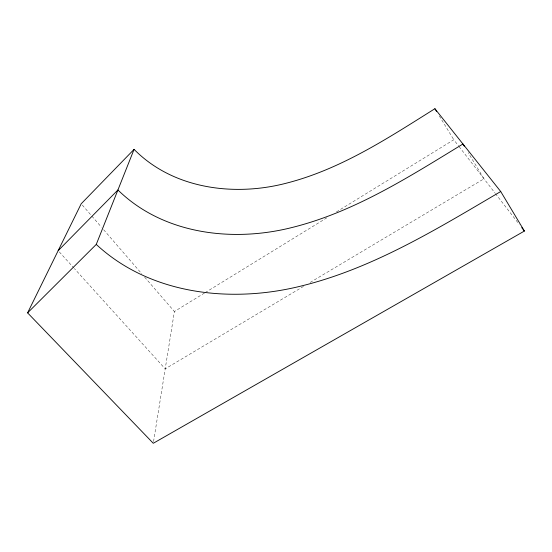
<?xml version="1.0" encoding="UTF-8"?>
<svg xmlns="http://www.w3.org/2000/svg" width="552" height="552" viewBox="0 0 552 552"><rect width="100%" height="100%" fill="white"/><g stroke="black" fill="none" stroke-linecap="round" stroke-linejoin="round"><path stroke-width="0.41" stroke-dasharray="2.76 2.07" d="M153.553 441.579L174.397 311.535L204.468 293.05M205.199 292.594L327.66 217.302M336.465 211.892L453.792 139.753L458.533 145.887M303.517 286.391L165.207 368.853L74.368 268.548M310.176 282.424L483.987 178.793L468.206 152.697M59.319 251.933L73.789 267.906M82.324 205.068L91.308 215.459M91.867 216.108L101.409 227.141M103.659 229.742L141.836 273.882M144.645 277.132L174.397 311.535M459.064 146.57L494.896 192.896M495.42 193.573L519.128 224.229M439.295 115.934L453.792 139.753"/><path stroke-width="0.83" d="M27.6 312.86L96.262 244.419L134.074 149.357C173.155 189.039 234.227 196.781 286.302 183.195C340.618 169.36 387.98 138.152 434.9 108.716L500.719 191.523L524.4 231.047L153.277 443.284L27.6 312.86L81.199 203.771L134.074 149.357M58.167 250.656L117.921 189.978C163.282 234.338 232.661 242.583 292.118 227.479C354.294 211.989 408.859 176.992 462.942 144.003L464.26 146.176M500.719 191.523C436.894 229.004 372.565 268.769 299.846 286.35C230.557 303.324 150.275 294.595 96.262 244.419M521.764 227.638L524.4 231.047M434.9 108.716L436.653 111.607"/></g></svg>
